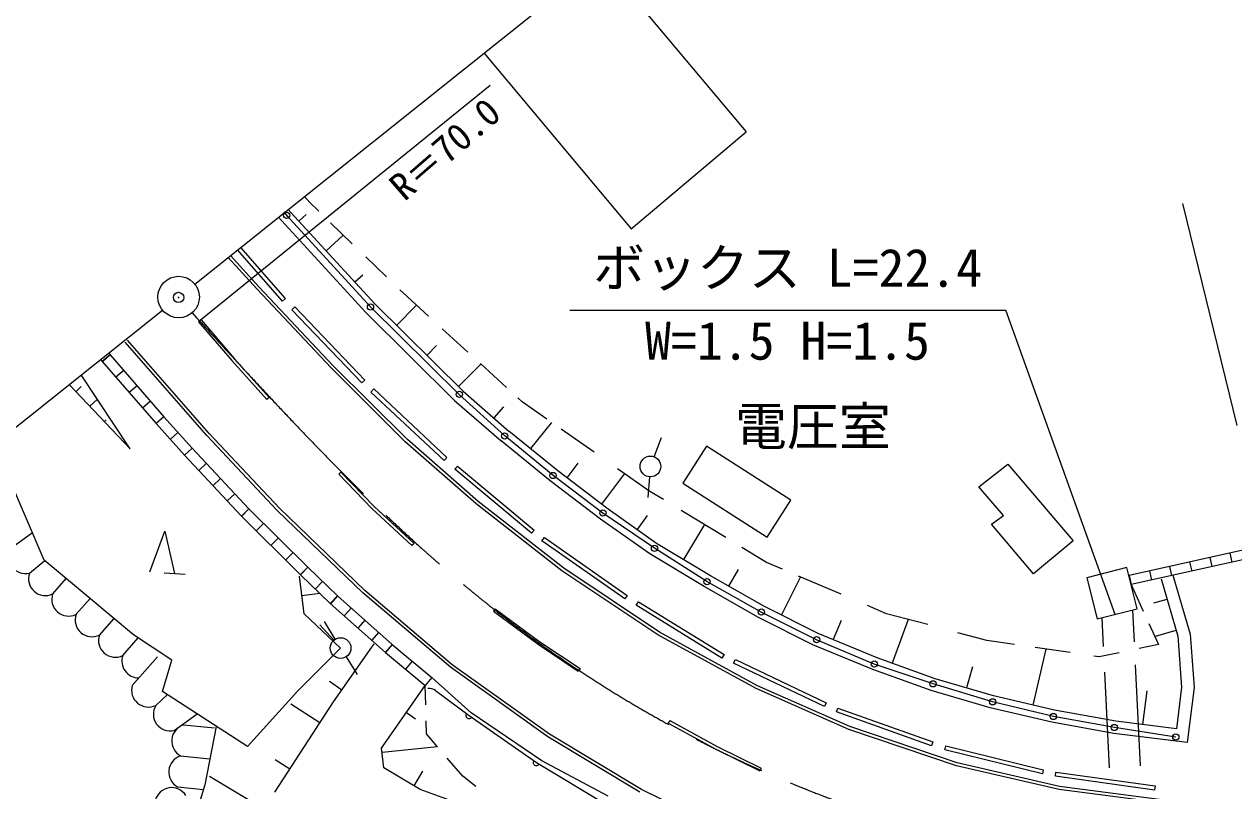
# Model space of a CAD drawing. Units: millimetres, scale not verified. Extents: x 40000 to 680000, y 20000 to 380000.
# Drawn here: x 359619 to 417860, y 268969 to 305908 of the extents above; entities that cross this region are included whole.
import ezdxf
from ezdxf.enums import TextEntityAlignment as Align

# ---------------------------------------------------------------- set-up
doc = ezdxf.new("R2010")
doc.units = ezdxf.units.MM
doc.header["$LTSCALE"] = 1000
doc.header["$PDMODE"] = 32
doc.header["$PDSIZE"] = 500
doc.linetypes.add('CHAIN', pattern=[18.5, 12, -1.5, 3.5, -1.5])
for name, color, linetype, lineweight in [('M-BGD', 7, 'Continuous', 13), ('M-BMK', 2, 'CHAIN', 13), ('M-BMK-SRVR', 3, 'Continuous', 13), ('M-STR-HTXT', 7, 'Continuous', 13), ('M-STR-STR3', 7, 'Continuous', 13)]:
    doc.layers.add(name, color=color, linetype=linetype, lineweight=lineweight)
doc.layers.add('M-OTRS', color=6, linetype='Continuous')
doc.styles.add('ＭＳ ゴシック', font='')
doc.styles.get('ＭＳ ゴシック').set_extended_font_data('MS Gothic')

msp = doc.modelspace()

# ---------------------------------------------------------------- linework, layer by layer
at = {"layer": 'M-BGD'}
for p, q in [((387422, 309024), (394374, 300718)), ((381746, 304520), (388839, 296046)), ((388839, 296046), (394374, 300718)), ((373369, 297310), (373110, 297600)), ((373798, 296895), (373369, 297310)), ((415383, 297276), (418003, 286575)), ((371863, 296606), (372002, 296443)), ((372115, 296860), (372349, 296584)), ((372252, 296698), (376292, 292283)), ((372333, 296979), (372451, 296840)), ((372451, 296840), (376498, 292436)), ((373199, 296733), (372847, 296410)), ((372002, 296443), (376066, 292020)), ((375414, 295331), (374375, 296336)), ((374954, 295724), (374153, 294989)), ((370924, 293254), (369558, 294761)), ((372058, 292561), (369894, 295029)), ((372208, 292693), (370050, 295154)), ((370813, 293152), (369441, 294667)), ((377064, 293735), (376071, 294696)), ((375925, 293820), (375546, 293472)), ((374394, 289345), (370813, 293152)), ((374501, 289449), (370924, 293254)), ((377867, 292957), (377711, 293108)), ((379088, 291839), (377867, 292957)), ((372058, 292561), (372208, 292693)), ((376498, 292436), (380750, 288222)), ((372499, 292146), (372644, 292284)), ((375879, 288620), (372499, 292146)), ((372644, 292284), (376024, 288759)), ((376066, 292020), (380341, 287782)), ((376292, 292283), (380567, 288068)), ((378512, 292367), (377549, 291395)), ((368019, 291562), (369615, 289697)), ((368133, 291660), (369728, 289796)), ((380980, 290106), (379745, 291237)), ((368520, 286193), (364597, 290681)), ((363687, 290068), (363764, 289972)), ((368409, 286092), (364482, 290584)), ((379476, 290428), (379004, 289952)), ((363297, 289756), (363379, 289653)), ((363764, 289972), (363372, 289662)), ((363379, 289653), (365970, 286665)), ((363764, 289972), (363386, 289645)), ((363764, 289972), (366345, 286996)), ((369615, 289697), (371305, 287822)), ((369728, 289796), (371416, 287922)), ((381606, 289532), (380527, 288443)), ((382845, 288397), (381583, 289554)), ((364725, 285445), (362365, 289011)), ((364409, 289228), (364031, 288901)), ((377969, 285780), (374394, 289345)), ((378072, 285889), (374501, 289449)), ((364725, 285445), (361791, 288552)), ((362370, 288443), (362118, 288205)), ((365054, 288484), (364676, 288157)), ((376024, 288759), (375879, 288620)), ((376309, 288185), (376446, 288331)), ((376446, 288331), (379976, 285030)), ((363142, 287837), (362785, 287500)), ((365699, 287740), (365322, 287412)), ((371416, 287922), (371305, 287822)), ((379839, 284884), (376309, 288185)), ((380341, 287782), (382579, 285835)), ((380567, 288068), (382756, 286066)), ((380750, 288222), (382973, 286288)), ((383595, 287711), (383385, 287903)), ((382700, 287477), (382229, 286935)), ((384781, 286879), (383595, 287711)), ((363565, 286837), (363483, 286760)), ((366345, 286996), (365967, 286668)), ((365970, 286665), (367335, 285141)), ((366345, 286996), (365972, 286662)), ((366345, 286996), (367704, 285478)), ((385012, 286717), (383990, 285461)), ((367024, 286237), (366652, 285903)), ((371799, 282482), (368409, 286092)), ((371906, 282588), (368520, 286193)), ((385081, 284162), (382756, 286066)), ((385314, 284383), (382958, 286301)), ((387064, 285279), (385481, 286389)), ((389950, 285064), (390307, 285998)), ((367704, 285478), (367331, 285144)), ((367704, 285478), (367338, 285137)), ((367704, 285478), (370441, 282549)), ((381386, 282798), (377969, 285780)), ((381482, 282914), (378072, 285889)), ((384943, 283911), (382579, 285835)), ((392474, 285580), (391327, 283794)), ((396535, 282973), (392474, 285580)), ((367335, 285141), (370082, 282200)), ((379976, 285030), (379839, 284884)), ((368388, 284746), (368022, 284404)), ((374869, 284329), (374761, 284225)), ((374761, 284225), (376360, 282568)), ((374869, 284329), (376465, 282675)), ((380346, 284467), (380474, 284620)), ((384051, 281380), (380346, 284467)), ((380474, 284620), (384179, 281534)), ((387729, 282544), (385314, 284383)), ((386277, 284750), (385747, 284054)), ((388527, 284253), (387411, 282787)), ((389747, 283397), (388192, 284487)), ((405583, 283615), (406982, 284716)), ((406982, 284716), (410124, 281010)), ((360584, 280087), (358887, 284072)), ((369072, 284013), (368707, 283672)), ((387374, 282061), (384943, 283911)), ((387482, 282355), (385081, 284162)), ((389728, 284099), (389643, 283103)), ((391327, 283794), (395388, 281187)), ((369756, 283281), (369391, 282940)), ((390400, 282999), (389747, 283397)), ((406764, 282238), (405583, 283615)), ((370441, 282549), (370075, 282207)), ((370441, 282549), (370088, 282194)), ((370441, 282549), (373268, 279740)), ((375924, 278503), (371799, 282482)), ((376025, 278614), (371906, 282588)), ((376360, 282568), (378291, 280784)), ((376465, 282675), (378392, 280894)), ((385510, 279576), (381386, 282798)), ((385598, 279697), (381482, 282914)), ((390071, 280890), (387729, 282544)), ((393400, 281170), (391254, 282478)), ((395388, 281187), (396535, 282973)), ((370082, 282200), (372918, 279383)), ((389743, 280388), (387374, 282061)), ((389966, 280656), (387482, 282355)), ((389613, 282232), (389133, 281553)), ((406196, 281815), (406764, 282238)), ((358983, 280665), (360016, 281421)), ((365666, 279520), (366389, 281479)), ((366389, 281479), (366863, 279446)), ((371147, 281846), (370795, 281492)), ((384179, 281534), (384051, 281380)), ((392374, 281795), (391362, 280114)), ((408219, 279426), (406196, 281815)), ((371854, 281144), (371502, 280790)), ((378392, 280894), (378291, 280784)), ((384550, 281010), (384665, 281174)), ((388542, 278217), (384550, 281010)), ((384665, 281174), (388656, 278381)), ((392659, 279333), (390071, 280890)), ((410124, 281010), (408219, 279426)), ((419614, 280856), (412823, 279350)), ((372561, 280442), (372208, 280087)), ((392356, 278815), (389743, 280388)), ((392493, 279049), (389966, 280656)), ((395360, 279974), (394173, 280698)), ((419711, 280417), (412921, 278911)), ((416704, 280211), (416801, 279771)), ((417674, 280426), (417771, 279987)), ((359869, 279454), (360614, 280063)), ((364883, 276488), (360584, 280087)), ((373268, 279740), (372915, 279385)), ((373268, 279740), (372920, 279380)), ((373268, 279740), (374697, 278359)), ((390133, 276488), (385510, 279576)), ((390210, 276616), (385598, 279697)), ((393992, 279633), (393538, 278834)), ((396137, 279642), (395360, 279974)), ((412703, 279722), (410784, 279237)), ((413205, 277734), (412703, 279722)), ((413793, 279565), (413891, 279126)), ((414763, 279781), (414861, 279341)), ((415734, 279996), (415831, 279556)), ((360990, 278458), (361647, 279197)), ((366364, 279477), (367362, 279414)), ((373096, 277495), (372874, 279309)), ((372918, 279383), (374358, 277992)), ((373982, 279049), (373635, 278690)), ((395107, 277584), (392493, 279049)), ((395264, 277853), (392659, 279333)), ((396999, 279273), (396077, 277444)), ((398954, 278437), (396905, 279314)), ((410784, 279237), (411286, 277249)), ((412823, 279350), (412921, 278911)), ((414356, 279191), (415169, 276418)), ((414932, 279360), (415763, 276525)), ((373859, 278473), (372990, 278367)), ((380141, 274920), (375924, 278503)), ((380233, 275038), (376025, 278614)), ((394981, 277324), (392356, 278815)), ((412921, 278911), (413503, 277625)), ((362113, 277467), (362793, 278238)), ((374697, 278359), (374350, 277999)), ((374358, 277992), (377017, 275638)), ((374697, 278359), (374366, 277985)), ((374697, 278359), (377343, 276018)), ((388656, 278381), (388542, 278217)), ((389092, 277908), (389197, 278079)), ((393210, 275367), (389092, 277908)), ((389197, 278079), (393315, 275537)), ((397846, 276552), (395264, 277853)), ((401138, 277503), (400228, 277892)), ((414017, 278022), (414645, 278206)), ((363239, 276476), (363943, 277275)), ((374853, 275848), (373096, 277495)), ((375359, 277774), (375027, 277399)), ((382298, 277742), (382209, 277621)), ((382209, 277621), (384367, 276029)), ((382298, 277742), (384453, 276152)), ((397596, 276006), (394981, 277324)), ((397773, 276251), (395107, 277584)), ((403124, 276976), (401138, 277503)), ((411286, 277249), (413205, 277734)), ((411499, 277303), (411567, 275921)), ((412982, 277678), (413057, 276152)), ((374522, 276223), (373860, 276972)), ((374593, 276275), (374073, 277130)), ((376020, 277188), (375689, 276814)), ((398948, 277179), (398565, 276254)), ((402173, 277228), (401411, 275114)), ((413773, 277029), (414233, 276013)), ((414087, 276421), (415083, 276713)), ((364364, 275484), (365114, 276335)), ((366725, 275264), (364883, 276488)), ((376681, 276603), (376350, 276229)), ((384453, 276152), (386382, 274866)), ((394862, 273899), (390133, 276488)), ((394928, 274034), (390210, 276616)), ((400549, 275075), (397773, 276251)), ((400692, 275373), (397846, 276552)), ((405971, 276220), (404580, 276589)), ((407296, 276026), (405971, 276220)), ((415169, 276418), (415345, 273960)), ((415763, 276525), (415948, 273944)), ((372794, 273786), (374853, 275848)), ((374505, 273253), (376475, 276051)), ((377343, 276018), (377011, 275643)), ((377017, 275638), (378931, 274042)), ((377343, 276018), (377022, 275634)), ((377343, 276018), (379251, 274426)), ((384367, 276029), (386299, 274741)), ((393315, 275537), (393210, 275367)), ((400476, 274813), (397596, 276006)), ((408817, 275802), (408188, 273099)), ((409980, 275631), (408290, 275880)), ((412341, 275623), (411383, 275425)), ((414233, 276013), (413304, 275822)), ((364822, 274049), (366031, 275422)), ((366272, 273753), (366725, 275264)), ((375117, 275424), (375646, 274575)), ((378297, 275222), (377977, 274838)), ((384827, 271573), (380141, 274920)), ((384909, 271698), (380233, 275038)), ((393776, 275121), (393862, 275301)), ((398146, 273028), (393776, 275121)), ((393862, 275301), (398232, 273208)), ((403378, 274125), (400549, 275075)), ((403481, 274368), (400692, 275373)), ((405283, 274950), (404982, 273926)), ((411383, 275425), (411117, 275464)), ((413111, 275042), (413350, 270170)), ((379251, 274426), (378931, 274042)), ((379251, 274426), (378931, 274042)), ((381134, 272724), (379251, 274426)), ((386382, 274866), (386299, 274741)), ((403294, 273797), (400476, 274813)), ((406283, 273543), (403481, 274368)), ((411627, 274692), (411853, 270085)), ((370363, 271112), (366272, 273753)), ((370363, 271112), (372794, 273786)), ((374319, 274254), (374914, 273835)), ((376830, 271020), (378931, 274042)), ((378952, 273120), (378931, 274042)), ((379427, 273800), (381037, 272602)), ((399321, 271927), (394862, 273899)), ((399376, 272067), (394928, 274034)), ((406130, 272962), (403294, 273797)), ((406244, 273257), (403378, 274125)), ((413672, 273795), (413468, 272164)), ((415345, 273960), (415096, 271961)), ((415948, 273944), (415617, 271291)), ((365957, 273088), (366508, 273602)), ((371682, 268897), (374505, 273253)), ((372463, 273166), (373861, 272260)), ((398232, 273208), (398146, 273028)), ((409171, 272552), (406244, 273257)), ((409220, 272859), (406283, 273543)), ((366834, 271871), (367946, 272673)), ((378464, 272424), (378020, 272732)), ((381037, 272602), (384279, 270336)), ((384539, 270415), (381134, 272724)), ((398732, 272770), (398800, 272958)), ((403299, 271138), (398732, 272770)), ((398800, 272958), (403366, 271326)), ((409098, 272271), (406130, 272962)), ((412179, 272325), (409220, 272859)), ((367294, 272147), (368787, 272003)), ((368866, 272068), (368312, 269255)), ((378984, 271713), (378970, 272335)), ((390702, 272360), (390630, 272228)), ((390630, 272228), (392919, 270973)), ((390702, 272360), (392988, 271106)), ((404543, 270315), (399376, 272067)), ((412089, 271732), (409098, 272271)), ((412110, 272020), (409171, 272552)), ((415069, 271560), (412110, 272020)), ((415096, 271961), (412179, 272325)), ((379514, 271095), (378984, 271713)), ((389268, 268897), (384827, 271573)), ((389340, 269029), (384909, 271698)), ((404502, 270171), (399321, 271927)), ((415617, 271291), (412089, 271732)), ((376933, 270074), (376830, 271020)), ((379513, 271096), (376853, 270808)), ((392919, 270973), (395036, 269933)), ((392988, 271106), (395102, 270067)), ((403366, 271326), (403299, 271138)), ((403939, 270938), (403987, 271132)), ((408641, 269780), (403939, 270938)), ((403987, 271132), (408688, 269975)), ((367150, 270653), (368563, 270518)), ((371705, 270482), (372412, 270024)), ((380737, 269668), (379981, 270549)), ((384279, 270336), (387702, 268274)), ((387742, 268708), (384539, 270415)), ((409474, 269185), (404543, 270315)), ((368541, 269674), (371192, 268082)), ((378692, 269029), (376933, 270074)), ((378800, 269922), (378380, 269214)), ((381357, 269181), (380737, 269668)), ((395102, 270067), (395036, 269933)), ((409447, 269037), (404502, 270171)), ((408688, 269975), (408641, 269780)), ((409267, 269668), (409294, 269866)), ((414040, 269007), (409267, 269668)), ((409294, 269866), (414067, 269206)), ((367007, 269160), (368248, 269041)), ((368312, 269255), (367673, 267123)), ((414259, 268559), (409474, 269185)), ((414067, 269206), (414040, 269007)), ((380092, 268514), (378692, 269029)), ((394126, 266699), (389340, 269029)), ((414243, 268410), (409447, 269037))]:
    msp.add_line(p, q, dxfattribs=at)
for centre, radius in [((372252, 296698), 150), ((376292, 292283), 150), ((380567, 288068), 150), ((382756, 286066), 150), ((382756, 286066), 150), ((389771, 284597), 500), ((385081, 284162), 150), ((387482, 282355), 150), ((389966, 280656), 150), ((392493, 279049), 150), ((395107, 277584), 150), ((374853, 275848), 500), ((397773, 276251), 150), ((400549, 275075), 150), ((403378, 274125), 150), ((406244, 273257), 150), ((409171, 272552), 150), ((412110, 272020), 150), ((415069, 271560), 150)]:
    msp.add_circle(centre, radius, dxfattribs=at)
for centre, radius, start, end in [((359678, 280244), 812, 148.79949, 283.55976), ((360637, 279190), 812, 160.97026, 295.73053), ((361757, 278198), 812, 161.23437, 295.99464), ((362883, 277206), 812, 161.23437, 295.99464), ((364008, 276214), 812, 161.23437, 295.99464), ((365134, 275223), 812, 161.23437, 270.44423), ((365601, 273818), 812, 163.4957, 295.99464), ((379128, 273399), 500, 53.35167, 98.35167), ((366649, 272662), 812, 148.38949, 283.14976), ((381037, 272602), 150, 143.35167, 325.04613), ((367533, 271370), 812, 107.13402, 241.89429), ((367390, 269877), 812, 107.13402, 241.89429), ((384279, 270336), 150, 145.04613, 328.94499), ((366718, 268310), 812, 32.26095, 167.02122)]:
    msp.add_arc(centre, radius, start, end, dxfattribs=at)
at = {"layer": 'M-BMK'}
msp.add_open_spline([(367705, 292001), (372291, 286969), (376877, 281938), (382199, 277751), (386155, 274639), (390517, 271995), (395131, 269943), (399687, 267918), (404489, 266471), (409380, 265533), (413128, 264815), (416928, 264395), (420743, 264323), (426150, 264221), (431585, 264817), (436846, 266039), (437725, 266243), (438599, 266465), (439468, 266706), (440337, 266946), (441201, 267206), (442059, 267483), (442917, 267760), (443770, 268054), (444615, 268370), (445892, 268847), (447151, 269372), (448396, 269929), (449225, 270301), (450048, 270687), (450863, 271089), (450999, 271156), (451135, 271224), (451270, 271292), (451406, 271360), (451541, 271428), (451676, 271497), (451810, 271566), (451945, 271635), (452079, 271705), (452442, 271895), (452801, 272089), (453160, 272283), (453519, 272478), (453878, 272673), (454233, 272875), (454545, 273053), (454853, 273236), (455162, 273419)], degree=3, knots=[0, 0, 0, 0, 1, 1, 1, 2, 2, 2, 3, 3, 3, 4, 4, 4, 5, 5, 5, 6, 6, 6, 7, 7, 7, 8, 8, 8, 9, 9, 9, 10, 10, 10, 11, 11, 11, 12, 12, 12, 13, 13, 13, 14, 14, 14, 15, 15, 15, 16, 16, 16, 16], dxfattribs=at)
at = {"layer": 'M-BMK-SRVR'}
for p, q in [((367835, 293383), (396348, 316175)), ((329741, 262934), (366273, 292135))]:
    msp.add_line(p, q, dxfattribs=at)
msp.add_circle((367054, 292759), 1000, dxfattribs=at)
at = {"layer": 'M-OTRS'}
msp.add_point((367054, 292741), dxfattribs=at)
at = {"layer": 'M-STR-HTXT'}
msp.add_line((382058, 302957), (368019, 291562), dxfattribs=at)
at = {"layer": 'M-STR-STR3'}
for p in [(385887, 292131), (412148, 277467)]:
    msp.add_line(p, (406887, 292131), dxfattribs=at)

# ---------------------------------------------------------------- texts
at = {"layer": 'M-STR-HTXT', "style": 'ＭＳ ゴシック'}
msp.add_text('R＝70.0', height=1320, rotation=40.972, dxfattribs=at).set_placement((377063, 298330), align=Align.TOP_LEFT)
msp.add_text('電圧室', height=1833, dxfattribs=at).set_placement((393840, 285068), align=Align.BOTTOM_LEFT)
at = {"layer": 'M-STR-STR3', "style": 'ＭＳ ゴシック'}
for s, p in [('ボックス L=22.4', (387012, 292706)), ('W=1.5 H=1.5', (389512, 289193))]:
    msp.add_text(s, height=1833, dxfattribs=at).set_placement(p, align=Align.BOTTOM_LEFT)

doc.saveas('drawing.dxf')
